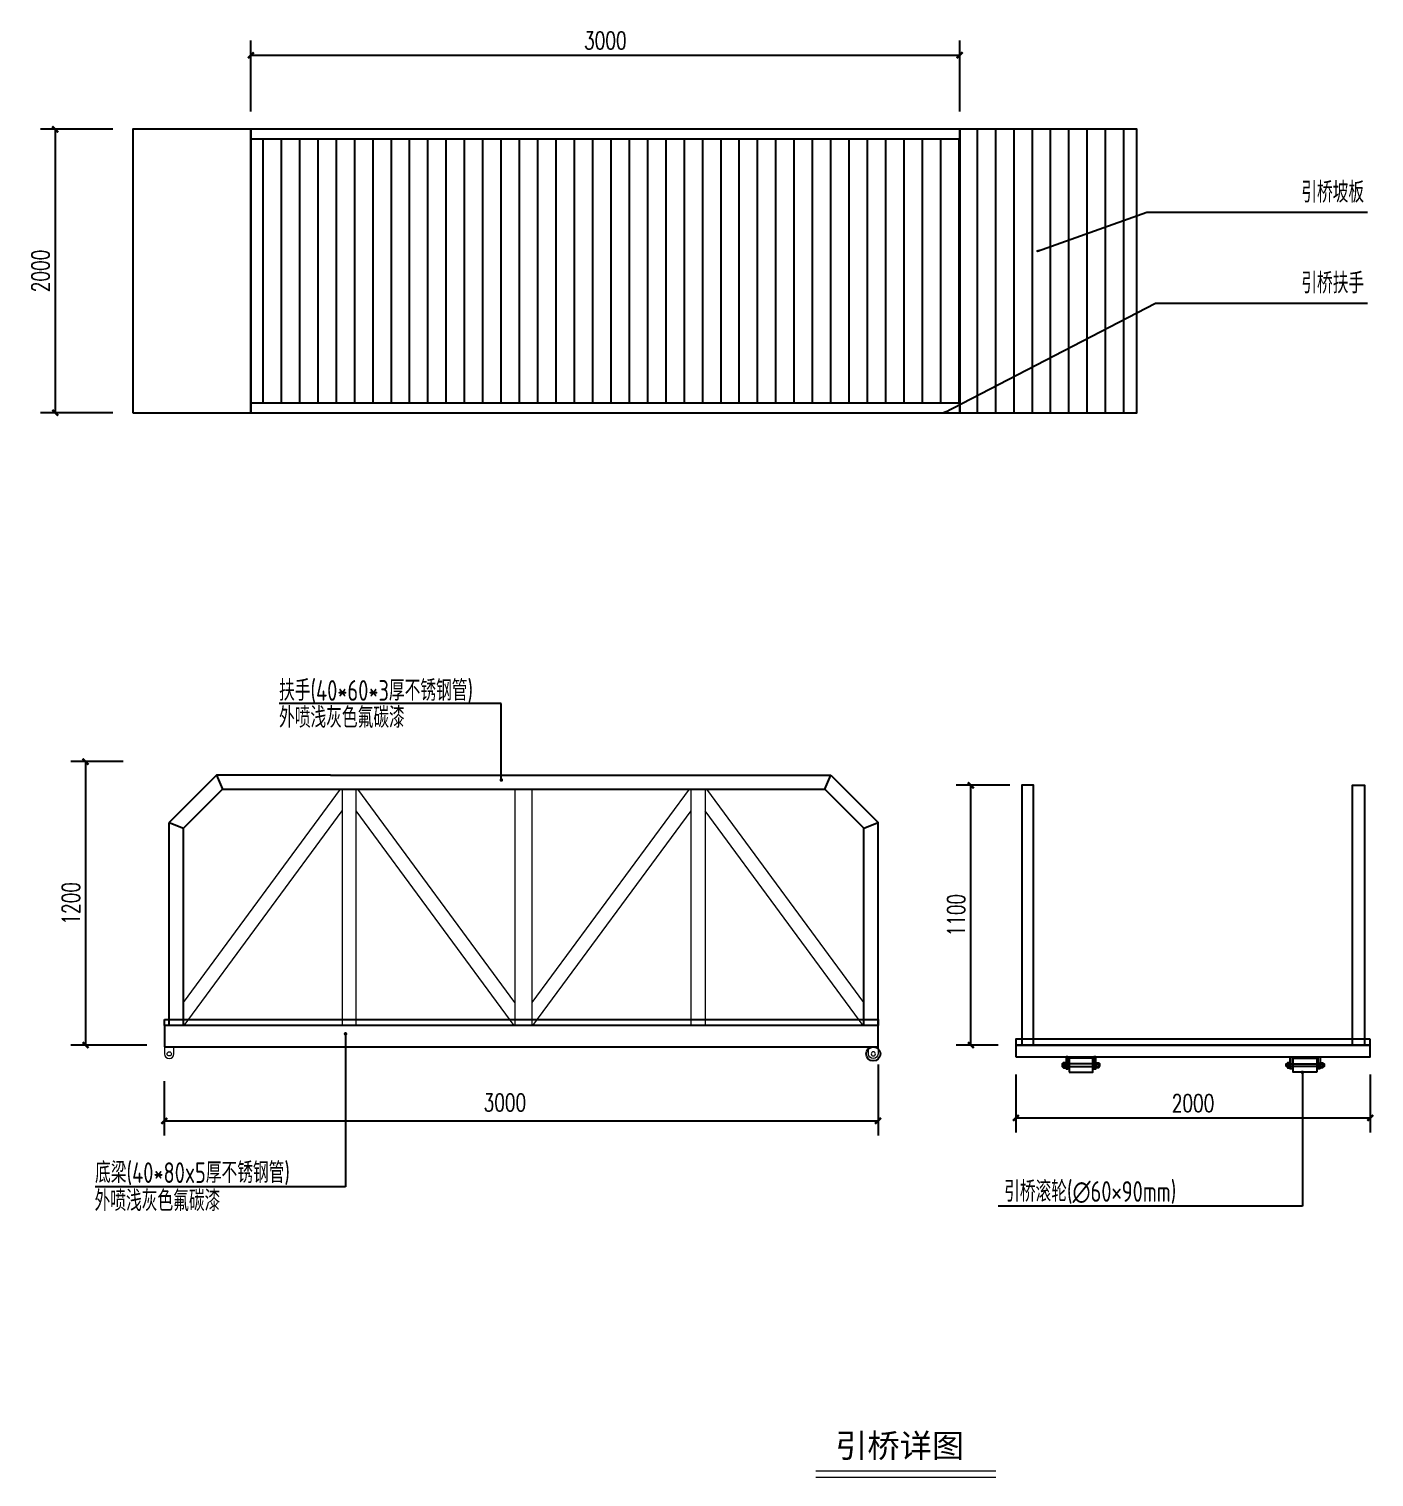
# Model space of a CAD drawing. Extents: x 28691 to 190833, y -3655 to 80068.
# Drawn here: x 69802 to 75495, y 49977 to 56107 of the extents above; entities that cross this region are included whole.
import ezdxf

# ---------------------------------------------------------------- set-up
doc = ezdxf.new("R2010")
doc.units = 0
doc.header["$LTSCALE"] = 10
doc.header["$MEASUREMENT"] = 0
for name, color, linetype in [('PUB_DIM', 3, 'Continuous'), ('PUB_TEXT', 7, 'Continuous'), ('标注', 3, 'Continuous')]:
    doc.layers.add(name, color=color, linetype=linetype)
doc.layers.add('码头标注', color=3, linetype='Continuous', lineweight=13)
doc.styles.add('_TCH_DIM_T3', font='SIMPLEX', dxfattribs={"width": 0.7058823529411765, "bigfont": 'GBCBIG'})
doc.styles.add('HZ', font='ISOCP', dxfattribs={"width": 0.8, "bigfont": '0HZTXT'})
doc.styles.get("Standard").update_dxf_attribs({"font": 'gbenor.shx', "bigfont": 'gbcbig.shx'})
doc.styles.add('黑体', font='simhei.ttf', dxfattribs={"width": 0.8, "height": 25})
doc.linetypes.add('444', pattern='A,4.5,[145,nf-AAA.SHX,S=1,R=0,X=0,Y=0],4.5,-0.5,[146,nf-AAA.SHX,S=1,R=0,X=0,Y=0],-0.5', length=10)
doc.dimstyles.new('_TCH_ARCH&&25', dxfattribs={"dimtxt": 74.375, "dimasz": 25, "dimexe": 62.5, "dimexo": 75, "dimgap": 25, "dimtad": 1, "dimdec": 0, "dimzin": 0, "dimdsep": 46, "dimtxsty": '_TCH_DIM_T3', "dimblk": 'ARCHTICK', "dimcen": 0.09, "dimclrt": 7, "dimazin": 2, "dimtfac": 1, "dimtdec": 0, "dimtix": 1, "dimtmove": 2, "dimatfit": 3, "dimfxl": 1, "dimtolj": 1, "dimtzin": 0, "dimarcsym": 0})
doc.dimstyles.new('ISO-25', dxfattribs={"dimtxt": 2.5, "dimasz": 2.5, "dimexe": 1.25, "dimexo": 0.625, "dimtad": 1, "dimtxsty": 'Standard', "dimcen": 2.5, "dimadec": 0, "dimazin": 0, "dimtfac": 1, "dimtmove": 0, "dimatfit": 3, "dimfxl": 1, "dimarcsym": 0})

# ---------------------------------------------------------------- blocks, each defined once
blk = doc.blocks.new('_ArchTick')
at = {"color": 0, "linetype": 'ByBlock', "const_width": 0.4}
blk.add_lwpolyline([(-0.5, -0.5), (0.5, 0.5)], dxfattribs=at)
blk = doc.blocks.new('*D20')
at = {"layer": 'Defpoints', "color": 0, "transparency": 16777216}
for p in [(73395.66797586725, 51798.36236780813), (70374.565362895, 51727.81727808646), (73395.66797586725, 51484.82281702688)]:
    blk.add_point(p, dxfattribs=at)
at = {"layer": 'PUB_DIM', "color": 0, "lineweight": -2, "transparency": 16777216}
for p, q in [((73395.66797586725, 51723.36236780813), (73395.66797586725, 51422.32281702688)), ((70374.565362895, 51652.81727808646), (70374.565362895, 51422.32281702688)), ((70374.565362895, 51484.82281702688), (73395.66797586725, 51484.82281702688))]:
    blk.add_line(p, q, dxfattribs=at)
at = {"layer": 'PUB_DIM', "color": 0, "lineweight": -2, "transparency": 16777216, "xscale": 25, "yscale": 25, "zscale": 25, "rotation": 180}
blk.add_blockref('_ArchTick', (70374.565362895, 51484.82281702688), dxfattribs=at)
at = {"layer": 'PUB_DIM', "color": 0, "lineweight": -2, "transparency": 16777216, "xscale": 25, "yscale": 25, "zscale": 25}
blk.add_blockref('_ArchTick', (73395.66797586725, 51484.82281702688), dxfattribs=at)
at = {"layer": 'PUB_DIM', "color": 7, "transparency": 16777216, "insert": (71816.28188439654, 51562.33648985556), "char_height": 74.375, "attachment_point": 5, "style": '_TCH_DIM_T3'}
blk.add_mtext('\\A1;3000', dxfattribs=at)
blk = doc.blocks.new('*D58')
at = {"layer": 'Defpoints', "color": 0, "transparency": 16777216}
for p in [(70275.66797586725, 53005.43050402334), (70041.68354841531, 51805.43050402334), (70375.66797586725, 51805.43050402334)]:
    blk.add_point(p, dxfattribs=at)
at = {"layer": 'PUB_DIM', "color": 0, "lineweight": -2, "transparency": 16777216}
for p, q in [((70200.66797586725, 53005.43050402334), (69979.18354841531, 53005.43050402334)), ((70041.68354841531, 53005.43050402334), (70041.68354841531, 51805.43050402334)), ((70300.66797586725, 51805.43050402334), (69979.18354841531, 51805.43050402334))]:
    blk.add_line(p, q, dxfattribs=at)
at = {"layer": 'PUB_DIM', "color": 0, "lineweight": -2, "transparency": 16777216, "xscale": 25, "yscale": 25, "zscale": 25}
for p, rotation in [((70041.68354841531, 53005.43050402334), 90), ((70041.68354841531, 51805.43050402334), 270)]:
    blk.add_blockref('_ArchTick', p, dxfattribs=dict(at, rotation=rotation))
at = {"layer": 'PUB_DIM', "color": 7, "transparency": 16777216, "insert": (69979.4960484153, 52405.43050402335), "char_height": 74.375, "attachment_point": 5, "rotation": 90, "style": '_TCH_DIM_T3'}
blk.add_mtext('\\A1;1200', dxfattribs=at)
blk = doc.blocks.new('*D22')
at = {"layer": 'Defpoints', "color": 0, "transparency": 16777216}
for p in [(73978.9628955689, 51755.43050402334), (75478.9628955689, 51755.43050402334), (75478.9628955689, 51497.5267583721)]:
    blk.add_point(p, dxfattribs=at)
at = {"layer": 'PUB_DIM', "color": 0, "lineweight": -2, "transparency": 16777216}
for p, q in [((73978.9628955689, 51680.43050402334), (73978.9628955689, 51435.0267583721)), ((75478.9628955689, 51680.43050402334), (75478.9628955689, 51435.0267583721)), ((73978.9628955689, 51497.5267583721), (75478.9628955689, 51497.5267583721))]:
    blk.add_line(p, q, dxfattribs=at)
at = {"layer": 'PUB_DIM', "color": 0, "lineweight": -2, "transparency": 16777216, "xscale": 25, "yscale": 25, "zscale": 25, "rotation": 180}
blk.add_blockref('_ArchTick', (73978.9628955689, 51497.5267583721), dxfattribs=at)
at = {"layer": 'PUB_DIM', "color": 0, "lineweight": -2, "transparency": 16777216, "xscale": 25, "yscale": 25, "zscale": 25}
blk.add_blockref('_ArchTick', (75478.9628955689, 51497.5267583721), dxfattribs=at)
at = {"layer": 'PUB_DIM', "color": 7, "transparency": 16777216, "insert": (74728.9628955689, 51559.7142583721), "char_height": 74.375, "attachment_point": 5, "style": '_TCH_DIM_T3'}
blk.add_mtext('\\A1;2000', dxfattribs=at)
blk = doc.blocks.new('*D57')
at = {"layer": 'Defpoints', "color": 0, "transparency": 16777216}
for p in [(73788.70176142143, 52905.43050402334), (74028.9628955689, 52905.43050402334), (73978.9628955689, 51805.43050402334)]:
    blk.add_point(p, dxfattribs=at)
at = {"layer": 'PUB_DIM', "color": 0, "lineweight": -2, "transparency": 16777216}
for p, q in [((73953.9628955689, 52905.43050402334), (73726.20176142143, 52905.43050402334)), ((73788.70176142143, 51805.43050402334), (73788.70176142143, 52905.43050402334)), ((73903.9628955689, 51805.43050402334), (73726.20176142143, 51805.43050402334))]:
    blk.add_line(p, q, dxfattribs=at)
at = {"layer": 'PUB_DIM', "color": 0, "lineweight": -2, "transparency": 16777216, "xscale": 25, "yscale": 25, "zscale": 25}
for p, rotation in [((73788.70176142143, 52905.43050402334), 90), ((73788.70176142143, 51805.43050402334), 270)]:
    blk.add_blockref('_ArchTick', p, dxfattribs=dict(at, rotation=rotation))
at = {"layer": 'PUB_DIM', "color": 7, "transparency": 16777216, "insert": (73726.51426142141, 52355.43050402335), "char_height": 74.375, "attachment_point": 5, "rotation": 90, "style": '_TCH_DIM_T3'}
blk.add_mtext('\\A1;1100', dxfattribs=at)
blk = doc.blocks.new('qqqyyy')
at = {"lineweight": 15}
blk.add_lwpolyline([(0, -20), (0, -20, 0.4142135623730951), (20, 0), (20, 30), (-20, 30), (-20, 0, 0.4142135623730951)], format="xyb", close=True, dxfattribs=at)
blk.add_circle((0, 0), 9, dxfattribs=at)
blk = doc.blocks.new('*D19')
at = {"layer": 'Defpoints', "color": 0, "transparency": 16777216}
for p in [(73741.43037230094, 55995.55426571217), (70741.43037230094, 55682.08081981984), (73741.43037230094, 55682.08081981984)]:
    blk.add_point(p, dxfattribs=at)
at = {"layer": 'PUB_DIM', "color": 0, "lineweight": -2, "transparency": 16777216}
for p, q in [((70741.43037230094, 55757.08081981984), (70741.43037230094, 56058.05426571217)), ((73741.43037230094, 55757.08081981984), (73741.43037230094, 56058.05426571217)), ((70741.43037230094, 55995.55426571217), (73741.43037230094, 55995.55426571217))]:
    blk.add_line(p, q, dxfattribs=at)
at = {"layer": 'PUB_DIM', "color": 0, "lineweight": -2, "transparency": 16777216, "xscale": 25, "yscale": 25, "zscale": 25, "rotation": 180}
blk.add_blockref('_ArchTick', (70741.43037230094, 55995.55426571217), dxfattribs=at)
at = {"layer": 'PUB_DIM', "color": 0, "lineweight": -2, "transparency": 16777216, "xscale": 25, "yscale": 25, "zscale": 25}
blk.add_blockref('_ArchTick', (73741.43037230094, 55995.55426571217), dxfattribs=at)
at = {"layer": 'PUB_DIM', "color": 7, "transparency": 16777216, "insert": (72241.43037230094, 56057.74176571217), "char_height": 74.375, "attachment_point": 5, "style": '_TCH_DIM_T3'}
blk.add_mtext('\\A1;3000', dxfattribs=at)
blk = doc.blocks.new('*D21')
at = {"layer": 'Defpoints', "color": 0, "transparency": 16777216}
for p in [(70232.50741154273, 55682.08081981984), (69913.00031149716, 54482.08081981984), (70232.50741154273, 54482.08081981984)]:
    blk.add_point(p, dxfattribs=at)
at = {"layer": 'PUB_DIM', "color": 0, "lineweight": -2, "transparency": 16777216}
for p, q in [((70157.50741154273, 55682.08081981984), (69850.50031149716, 55682.08081981984)), ((69913.00031149716, 55682.08081981984), (69913.00031149716, 54482.08081981984)), ((70157.50741154273, 54482.08081981984), (69850.50031149716, 54482.08081981984))]:
    blk.add_line(p, q, dxfattribs=at)
at = {"layer": 'PUB_DIM', "color": 0, "lineweight": -2, "transparency": 16777216, "xscale": 25, "yscale": 25, "zscale": 25}
for p, rotation in [((69913.00031149716, 55682.08081981984), 90), ((69913.00031149716, 54482.08081981984), 270)]:
    blk.add_blockref('_ArchTick', p, dxfattribs=dict(at, rotation=rotation))
at = {"layer": 'PUB_DIM', "color": 7, "transparency": 16777216, "insert": (69850.81281149715, 55082.08081981984), "char_height": 74.375, "attachment_point": 5, "rotation": 90, "style": '_TCH_DIM_T3'}
blk.add_mtext('\\A1;2000', dxfattribs=at)

msp = doc.modelspace()

# ---------------------------------------------------------------- hatches: boundary and pattern name
h = msp.add_hatch()
h.set_pattern_fill('ANSI31', color=32, scale=50, angle=45, style=0)
h.set_pattern_definition([(90, (-482579366.7572572, -3139907310.614229), (-79.375, 0), [])])
h.paths.add_polyline_path([(70741.43037230094, 55642.08081981984), (73741.43037230094, 55642.08081981984), (73741.43037230094, 55682.08081981984), (74491.43037230094, 55682.08081981984), (74491.43037230094, 54482.08081981984), (73741.43037230094, 54482.08081981984), (73741.43037230094, 54522.08081981984), (70741.43037230094, 54522.08081981984)])

# ---------------------------------------------------------------- linework, layer by layer
at = {"color": 6}
for p, q in [((70595.66797586725, 52948.36236780813), (70395.66797586725, 52748.36236780813)), ((71078.50599380778, 52948.36236780813), (70595.66797586725, 52948.36236780813)), ((70595.66797586725, 52948.36236780813), (70620.52078958796, 52888.36236780813)), ((71078.50599380778, 52948.36236780813), (73195.66797586725, 52948.36236780813)), ((73170.81516214655, 52888.36236780813), (73195.66797586725, 52948.36236780813)), ((73195.66797586725, 52948.36236780813), (73395.66797586725, 52748.36236780813)), ((70620.52078958796, 52888.36236780813), (70455.66797586725, 52723.50955408743)), ((70620.52078958796, 52888.36236780813), (73170.81516214655, 52888.36236780813)), ((73170.81516214655, 52888.36236780813), (73335.66797586725, 52723.50955408743)), ((70395.66797586725, 51888.36236780813), (70395.66797586725, 52748.36236780813)), ((70395.66797586725, 52748.36236780813), (70455.66797586725, 52723.50955408743)), ((70455.66797586725, 51888.36236780813), (70455.66797586725, 52723.50955408743)), ((73335.66797586725, 52723.50955408743), (73395.66797586725, 52748.36236780813)), ((73335.66797586725, 51888.36236780813), (73335.66797586725, 52723.50955408743)), ((73395.66797586725, 51888.36236780813), (73395.66797586725, 52748.36236780813))]:
    msp.add_line(p, q, dxfattribs=at)
at = {"color": 252, "linetype": '444'}
for points in [[(70241.43037230094, 54482.08081981984), (70741.43037230094, 54482.08081981984), (70741.43037230094, 55682.08081981984), (70241.43037230094, 55682.08081981984)], [(73741.43037230094, 54482.08081981984), (74491.43037230094, 54482.08081981984), (74491.43037230094, 55682.08081981984), (73741.43037230094, 55682.08081981984)]]:
    msp.add_lwpolyline(points, close=True, dxfattribs=at)
for points in [[(70741.43037230094, 55682.08081981984), (70741.43037230094, 54482.08081981984), (73741.43037230094, 54482.08081981984), (73741.43037230094, 55682.08081981984)], [(70741.43037230094, 55642.08081981984), (73741.43037230094, 55642.08081981984), (73741.43037230094, 54522.08081981984), (70741.43037230094, 54522.08081981984)], [(74191.5588270989, 51705.43050402334), (74199.5588270989, 51705.43050402334), (74199.5588270989, 51755.43050402334), (74191.5588270989, 51755.43050402334)], [(74204.5588270989, 51690.43050402334), (74304.5588270989, 51690.43050402334), (74304.5588270989, 51750.43050402334), (74204.5588270989, 51750.43050402334)], [(74309.5588270989, 51705.43050402334), (74317.5588270989, 51705.43050402334), (74317.5588270989, 51755.43050402334), (74309.5588270989, 51755.43050402334)], [(75148.36696356206, 51705.43050402334), (75140.36696356206, 51705.43050402334), (75140.36696356206, 51755.43050402334), (75148.36696356206, 51755.43050402334)], [(75253.36696356206, 51690.43050402334), (75153.36696356206, 51690.43050402334), (75153.36696356206, 51750.43050402334), (75253.36696356206, 51750.43050402334)], [(75266.36696356206, 51705.43050402334), (75258.36696356206, 51705.43050402334), (75258.36696356206, 51755.43050402334), (75266.36696356206, 51755.43050402334)]]:
    msp.add_lwpolyline(points, close=True)
at = {"color": 6}
for points in [[(70741.43037230094, 55642.08081981984), (73741.43037230094, 55642.08081981984), (73741.43037230094, 55682.08081981984), (70741.43037230094, 55682.08081981984)], [(70741.43037230094, 54482.08081981984), (73741.43037230094, 54482.08081981984), (73741.43037230094, 54522.08081981984), (70741.43037230094, 54522.08081981984)], [(74003.9628955689, 51805.43050402334), (74053.9628955689, 51805.43050402334), (74053.9628955689, 52905.43050402334), (74003.9628955689, 52905.43050402334)], [(75453.9628955689, 51805.43050402334), (75403.9628955689, 51805.43050402334), (75403.9628955689, 52905.43050402334), (75453.9628955689, 52905.43050402334)], [(70375.66797586725, 51798.36236780813), (73395.66797586725, 51798.36236780813), (73395.66797586725, 51888.36236780813), (70375.66797586725, 51888.36236780813)], [(73978.9628955689, 51755.43050402334), (75478.9628955689, 51755.43050402334), (75478.9628955689, 51805.43050402334), (73978.9628955689, 51805.43050402334)]]:
    msp.add_lwpolyline(points, close=True, dxfattribs=at)
at = {"color": 6, "lineweight": 20}
for points in [[(70455.66797586725, 51985.76387995413), (71120.44934263275, 52888.36236780813)], [(71858.8555534725, 51985.76387995413), (71194.074186707, 52888.36236780813)], [(71932.480398262, 51985.76387995413), (72597.2617650275, 52888.36236780813)], [(73335.66797586725, 51985.76387995413), (72670.88660910176, 52888.36236780813)], [(70458.44737556027, 51888.36236780813), (71127.26176472948, 52796.43664091757)], [(71856.07615377949, 51888.36236780813), (71187.26176461027, 52796.43664091757)], [(71935.25979795502, 51888.36236780813), (72604.07418712424, 52796.43664091757)], [(73332.88857617424, 51888.36236780813), (72664.07418700503, 52796.43664091757)]]:
    msp.add_lwpolyline(points, dxfattribs=at)
for points in [[(71187.26176466988, 52888.36236780813), (71127.26176466988, 52888.36236780813), (71127.26176466988, 51888.36236780813), (71187.26176466988, 51888.36236780813)], [(71932.4803981428, 52888.36236780813), (71858.85555359171, 52888.36236780813), (71858.85555359171, 51888.36236780813), (71932.4803981428, 51888.36236780813)], [(72604.07418706463, 52888.36236780813), (72664.07418706463, 52888.36236780813), (72664.07418706463, 51888.36236780813), (72604.07418706463, 51888.36236780813)]]:
    msp.add_lwpolyline(points, close=True, dxfattribs=at)
at = {"color": 32}
for points in [[(70375.66797586725, 51914.06757563284), (73395.66797586725, 51914.06757563284), (73395.66797586725, 51888.36236780813), (70375.66797586725, 51888.36236780813)], [(75478.9628955689, 51830.43050402334), (73978.9628955689, 51830.43050402334), (73978.9628955689, 51805.43050402334), (75478.9628955689, 51805.43050402334)]]:
    msp.add_lwpolyline(points, close=True, dxfattribs=at)
at = {"color": 5}
for points in [[(74191.5588270989, 51708.43050402334), (74191.5588270989, 51732.43050402334), (74189.5588270989, 51732.43050402334), (74189.5588270989, 51708.43050402334)], [(74317.5588270989, 51708.43050402334), (74317.5588270989, 51732.43050402334), (74319.5588270989, 51732.43050402334), (74319.5588270989, 51708.43050402334)], [(75140.36696356206, 51708.43050402334), (75140.36696356206, 51732.43050402334), (75138.36696356206, 51732.43050402334), (75138.36696356206, 51708.43050402334)], [(75266.36696356206, 51708.43050402334), (75266.36696356206, 51732.43050402334), (75268.36696356206, 51732.43050402334), (75268.36696356206, 51708.43050402334)], [(74334.5588270989, 51714.43050402334), (74334.5588270989, 51726.43050402334), (74174.5588270989, 51726.43050402334), (74174.5588270989, 51714.43050402334)], [(74189.5588270989, 51710.93050402334), (74189.5588270989, 51729.93050402334), (74188.5588270989, 51730.93050402334), (74180.5588270989, 51730.93050402334), (74179.5588270989, 51729.93050402334), (74179.5588270989, 51710.93050402334), (74180.5588270989, 51709.93050402334), (74188.5588270989, 51709.93050402334)], [(74189.5588270989, 51714.93050402334), (74189.5588270989, 51725.93050402334), (74179.5588270989, 51725.93050402334), (74179.5588270989, 51714.93050402334)], [(74319.5588270989, 51710.93050402334), (74319.5588270989, 51729.93050402334), (74320.5588270989, 51730.93050402334), (74328.5588270989, 51730.93050402334), (74329.5588270989, 51729.93050402334), (74329.5588270989, 51710.93050402334), (74328.5588270989, 51709.93050402334), (74320.5588270989, 51709.93050402334)], [(74319.5588270989, 51714.93050402334), (74319.5588270989, 51725.93050402334), (74329.5588270989, 51725.93050402334), (74329.5588270989, 51714.93050402334)], [(75123.36696356206, 51714.43050402334), (75123.36696356206, 51726.43050402334), (75283.36696356206, 51726.43050402334), (75283.36696356206, 51714.43050402334)], [(75138.36696356206, 51710.93050402334), (75138.36696356206, 51729.93050402334), (75137.36696356206, 51730.93050402334), (75129.36696356206, 51730.93050402334), (75128.36696356206, 51729.93050402334), (75128.36696356206, 51710.93050402334), (75129.36696356206, 51709.93050402334), (75137.36696356206, 51709.93050402334)], [(75138.36696356206, 51714.93050402334), (75138.36696356206, 51725.93050402334), (75128.36696356206, 51725.93050402334), (75128.36696356206, 51714.93050402334)], [(75268.36696356206, 51710.93050402334), (75268.36696356206, 51729.93050402334), (75269.36696356206, 51730.93050402334), (75277.36696356206, 51730.93050402334), (75278.36696356206, 51729.93050402334), (75278.36696356206, 51710.93050402334), (75277.36696356206, 51709.93050402334), (75269.36696356206, 51709.93050402334)], [(75268.36696356206, 51714.93050402334), (75268.36696356206, 51725.93050402334), (75278.36696356206, 51725.93050402334), (75278.36696356206, 51714.93050402334)]]:
    msp.add_lwpolyline(points, close=True, dxfattribs=at)
msp.add_circle((73375.66797586725, 51768.36236780813), 30)
at = {"layer": '码头标注', "color": 7}
for points in [[(73132.36821504877, 50002.90866051622), (73894.02485700892, 50002.90866051622)], [(73132.36821504877, 49977.16654358812), (73894.02485700892, 49977.16654358812)]]:
    msp.add_lwpolyline(points, dxfattribs=at)

# ---------------------------------------------------------------- block references
at = {"lineweight": 100}
msp.add_blockref('qqqyyy', (70395.66797586725, 51768.36236780813), dxfattribs=at)
at = {"lineweight": 100, "xscale": -1}
msp.add_blockref('qqqyyy', (73375.66797586725, 51768.36236780813), dxfattribs=at)

# ---------------------------------------------------------------- texts
at = {"layer": 'PUB_TEXT', "style": 'HZ', "width": 0.8}
for s, p in [('引桥坡板', (75187.05673677046, 55371.59193966236)), ('引桥扶手', (75187.05673677046, 54987.23242733326)), ('扶手(40*60*3厚不锈钢管)', (70860.42261030638, 53262.8422457569)), ('外喷浅灰色氟碳漆', (70860.42261030638, 53148.2885590628)), ('底梁(40*80x5厚不锈钢管)', (70081.94521077917, 51221.88779324225)), ('外喷浅灰色氟碳漆', (70079.86745205431, 51102.75171671661)), ('引桥滚轮(∅60×90mm)', (73929.33362376361, 51142.15538805655))]:
    msp.add_text(s, height=87.5, dxfattribs=at).set_placement(p)
at = {"layer": '码头标注', "color": 7, "insert": (73214.27497860239, 50159.74363861985), "char_height": 100, "width": 3602.492538750566, "attachment_point": 1, "style": '黑体'}
msp.add_mtext('{\\fSimSun|b0|i0|c134|p2;\\W1;引桥详图 }', dxfattribs=at)

# ---------------------------------------------------------------- dimensions: what is measured, and where the dimension line sits
at = {"layer": 'PUB_DIM'}
for base, p1, p2, text, picture, middle in [((73741.43037230094, 55995.55426571217), (70741.43037230094, 55682.08081981984), (73741.43037230094, 55682.08081981984), '3000', '*D19', (72241.43037230094, 56057.74176571217)), ((75478.9628955689, 51497.5267583721), (73978.9628955689, 51755.43050402334), (75478.9628955689, 51755.43050402334), '2000', '*D22', (74728.9628955689, 51559.7142583721))]:
    dim = msp.add_linear_dim(base=base, p1=p1, p2=p2, text=text, dimstyle='_TCH_ARCH&&25', dxfattribs=at)
    dim.commit()
    dim.dimension.update_dxf_attribs({"geometry": picture, "text_midpoint": middle})
dim = msp.add_linear_dim(base=(69913.00031149716, 54482.08081981984), p1=(70232.50741154273, 55682.08081981984), p2=(70232.50741154273, 54482.08081981984), angle=90, text='2000', dimstyle='_TCH_ARCH&&25', dxfattribs=at)
dim.commit()
dim.dimension.update_dxf_attribs({"geometry": '*D21', "text_midpoint": (69850.81281149715, 55082.08081981984)})
for base, p1, p2, picture, middle in [((70041.68354841531, 51805.43050402334), (70275.66797586725, 53005.43050402334), (70375.66797586725, 51805.43050402334), '*D58', (69979.4960484153, 52405.43050402335)), ((73788.70176142143, 52905.43050402334), (73978.9628955689, 51805.43050402334), (74028.9628955689, 52905.43050402334), '*D57', (73726.51426142141, 52355.43050402335))]:
    dim = msp.add_linear_dim(base=base, p1=p1, p2=p2, angle=90, dimstyle='_TCH_ARCH&&25', dxfattribs=at)
    dim.commit()
    dim.dimension.update_dxf_attribs({"geometry": picture, "text_midpoint": middle})
dim = msp.add_linear_dim(base=(73395.66797586725, 51484.82281702688), p1=(70374.565362895, 51727.81727808646), p2=(73395.66797586725, 51798.36236780813), text='3000', dimstyle='_TCH_ARCH&&25', dxfattribs=at)
dim.commit()
dim.dimension.update_dxf_attribs({"geometry": '*D20', "text_midpoint": (71816.28188439654, 51562.33648985556), "dimtype": 128})

# ---------------------------------------------------------------- leaders
at = {"layer": '标注', "lineweight": 0}
for points in [[(74070.74376398642, 55166.66932842579), (74533.87213969548, 55330.82226154652), (75467.13996798117, 55330.82226154652)], [(73674.14225060065, 54482.08081981984), (74570.32926082928, 54946.46274921742), (75467.13996798117, 54946.46274921742)]]:
    msp.add_leader(points, dimstyle='ISO-25', override={"dimtxt": 570, "dimasz": 10, "dimexe": 125, "dimexo": 500, "dimgap": 250, "dimldrblk": 'Dot'}, dxfattribs=at)
at = {"layer": '标注'}
for points in [[(71801.2501501684, 52927.75405710867), (71801.2501501684, 53251.74363154105), (70861.25702912072, 53251.74363154105)], [(71141.88384243296, 51853.0284368389), (71141.88384243296, 51206.20678919485), (70082.47122576283, 51206.20678919485)], [(75191.83819216161, 51690.43050402334), (75191.83819216161, 51123.64404314688), (73904.43681883483, 51123.64404314688)]]:
    msp.add_leader(points, dimstyle='ISO-25', override={"dimtxt": 570, "dimasz": 15, "dimexe": 125, "dimexo": 500, "dimgap": 250, "dimldrblk": 'Dot'}, dxfattribs=at)

doc.saveas('drawing.dxf')
